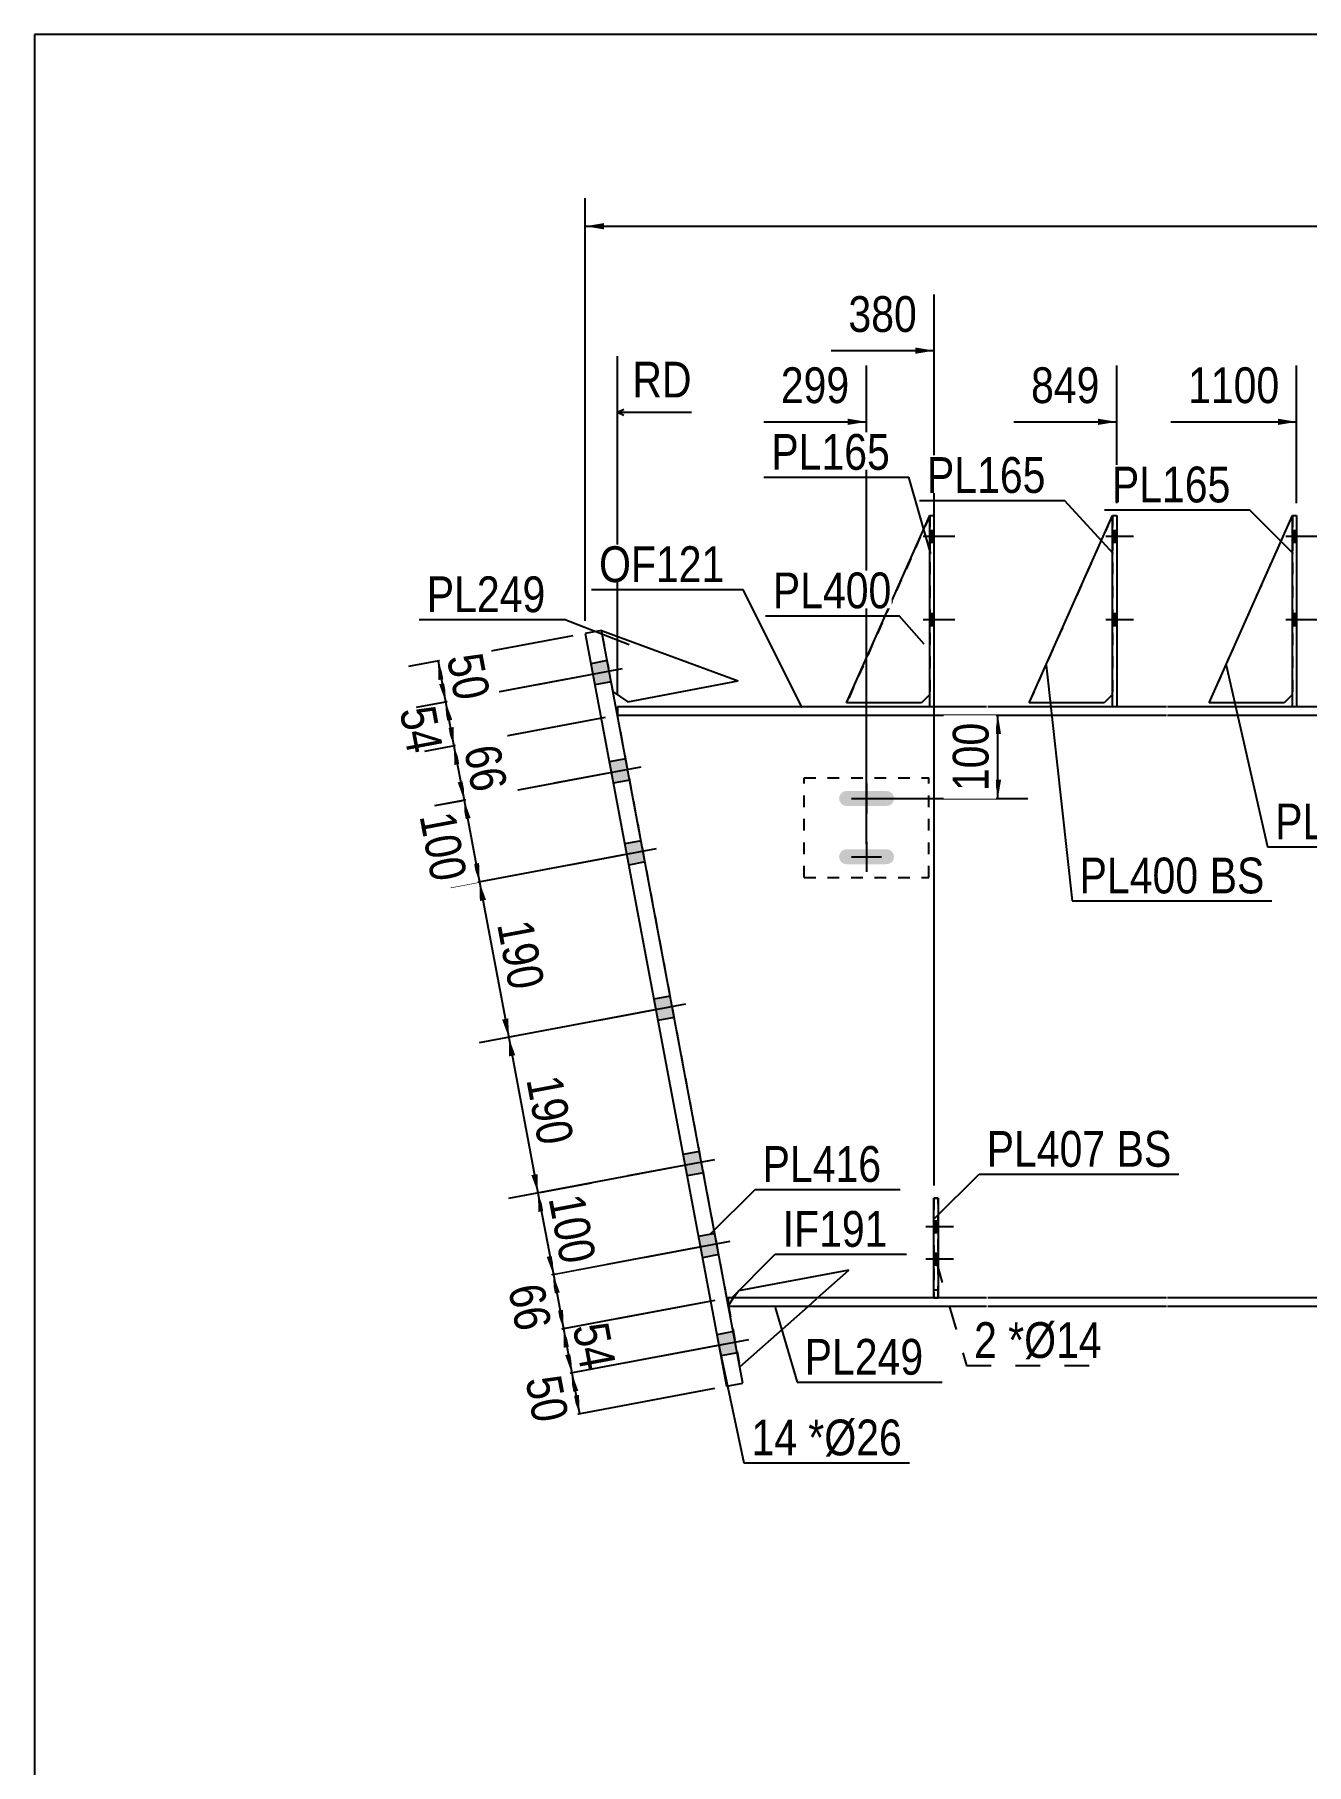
# Model space of a CAD drawing. Header units: millimetres. Extents: x -49 to 353, y -199 to 78.
# Drawn here: x -46.7 to 55.1, y -60.7 to 77.8 of the extents above; entities that cross this region are included whole.
import ezdxf

# ---------------------------------------------------------------- set-up
doc = ezdxf.new("R2010")
doc.units = ezdxf.units.MM
doc.linetypes.add('DXK_LINE_DOT1', pattern=[1.8814, 0.9407, -0.9407])
doc.linetypes.add('DXK_LINE_DOT2', pattern=[3.9198, 1.9599, -1.9599])
doc.styles.add('Arial Narrow', font='ARIALN.TTF', dxfattribs={"height": 0.2})

# ---------------------------------------------------------------- blocks, each defined once
blk = doc.blocks.new('Unknown-627019862-1200')
at = {"color": 5, "linetype": 'Continuous'}
for p, q in [((353.34, 77.84), (-46.66, 77.84)), ((-46.66, 77.84), (-46.66, -199.16))]:
    blk.add_line(p, q, dxfattribs=at)
blk = doc.blocks.new('Part-627019862-1224 - 1220')
at = {"color": 7, "linetype": 'DXK_LINE_DOT1'}
for p, q in [((32.96, 24.33), (39.63, 39.33)), ((39.63, 39.33), (39.63, 25)), ((39.63, 25), (38.96, 24.33)), ((38.96, 24.33), (32.96, 24.33))]:
    blk.add_line(p, q, dxfattribs=at)
blk = doc.blocks.new('Part-627019862-1228 - 1220')
at = {"color": 7, "linetype": 'DXK_LINE_DOT1'}
for p, q in [((25, 39.33), (18.34, 24.33)), ((25, 39.33), (25, 25)), ((25, 25), (24.99, 24.99)), ((24.33, 24.33), (18.34, 24.33))]:
    blk.add_line(p, q, dxfattribs=at)
at = {"color": 2, "linetype": 'Continuous'}
for p, q in [((24.99, 24.99), (24.34, 24.33)), ((24.34, 24.33), (24.33, 24.33))]:
    blk.add_line(p, q, dxfattribs=at)
blk = doc.blocks.new('Part-627019862-1286 - 1220')
at = {"color": 2, "linetype": 'Continuous'}
for p, q in [((18.52, -21.09), (9.67, -22.76)), ((16, -23.33), (18.52, -21.09)), ((9.28, -23.33), (9.67, -22.76)), ((8.89, -23.9), (8.87, -23.92)), ((9.8, -28.84), (15.25, -24))]:
    blk.add_line(p, q, dxfattribs=at)
at = {"color": 7, "linetype": 'DXK_LINE_DOT1'}
for p, q in [((8.87, -23.92), (9.28, -23.33)), ((15.25, -24), (16, -23.33)), ((8.87, -23.92), (9.8, -28.84))]:
    blk.add_line(p, q, dxfattribs=at)
blk = doc.blocks.new('Part-627019862-1231 - 1220')
at = {"color": 2, "linetype": 'Continuous'}
for p, q in [((47.36, 24.33), (54.03, 39.33)), ((54.03, 25), (53.36, 24.33)), ((53.36, 24.33), (47.36, 24.33))]:
    blk.add_line(p, q, dxfattribs=at)
at = {"color": 7, "linetype": 'DXK_LINE_DOT1'}
blk.add_line((54.03, 39.33), (54.03, 25), dxfattribs=at)
blk = doc.blocks.new('Part-627019862-1239 - 1220')
at = {"color": 7, "linetype": 'DXK_LINE_DOT1'}
for p, q in [((25.33, -15.33), (25.33, -23.33)), ((25.66, -15.33), (25.33, -15.33)), ((25.66, -23.33), (25.66, -15.33)), ((25.33, -22.67), (25.66, -22.67)), ((25.33, -23.33), (25.66, -23.33))]:
    blk.add_line(p, q, dxfattribs=at)
blk = doc.blocks.new('Part-627019862-1240 - 1220')
at = {"color": 2, "linetype": 'Continuous'}
for p, q in [((32.96, 24.33), (39.63, 39.33)), ((39.63, 25), (38.96, 24.33)), ((38.96, 24.33), (32.96, 24.33))]:
    blk.add_line(p, q, dxfattribs=at)
blk = doc.blocks.new('Part-627019862-1245 - 1220')
at = {"color": 2, "linetype": 'Continuous'}
for p, q in [((39.63, 24), (39.63, 39.33)), ((39.63, 39.33), (39.96, 39.33)), ((39.96, 39.33), (39.96, 24))]:
    blk.add_line(p, q, dxfattribs=at)
at = {"color": 7, "linetype": 'DXK_LINE_DOT1'}
blk.add_line((39.96, 24), (39.63, 24), dxfattribs=at)
blk = doc.blocks.new('Bolt-627019862-1310 - 1220')
at = {"linetype": 'Continuous'}
for points in [[(25.66, -18.08), (25.66, -17.15), (25.33, -17.15), (25.33, -18.08)], [(25.66, -20.67), (25.66, -19.73), (25.33, -19.73), (25.33, -20.67)]]:
    blk.add_hatch(color=3, dxfattribs=at).paths.add_polyline_path(points)
at = {"color": 3, "linetype": 'Continuous'}
for p, q in [((24.69, -17.61), (26.89, -17.61)), ((25.33, -17.15), (25.66, -17.15)), ((25.33, -18.08), (25.66, -18.08)), ((24.69, -20.2), (26.89, -20.2)), ((25.33, -19.73), (25.66, -19.73)), ((25.33, -20.67), (25.66, -20.67))]:
    blk.add_line(p, q, dxfattribs=at)
blk = doc.blocks.new('Part-627019862-1253 - 1220')
at = {"color": 2, "linetype": 'Continuous'}
for p, q in [((25.33, -23.33), (25.33, -15.33)), ((25.33, -15.33), (25.66, -15.33)), ((25.66, -15.33), (25.66, -23.33)), ((25.66, -23.33), (25.33, -23.33))]:
    blk.add_line(p, q, dxfattribs=at)
blk = doc.blocks.new('Part-627019862-1254 - 1220')
at = {"color": 2, "linetype": 'Continuous'}
for p, q in [((18.33, 24.33), (24.99, 39.33)), ((24.99, 25), (24.33, 24.33)), ((24.33, 24.33), (18.33, 24.33))]:
    blk.add_line(p, q, dxfattribs=at)
at = {"color": 7, "linetype": 'DXK_LINE_DOT1'}
blk.add_line((24.99, 39.33), (24.99, 25), dxfattribs=at)
blk = doc.blocks.new('Part-627019862-1255 - 1220')
at = {"color": 2, "linetype": 'Continuous'}
for p, q in [((0, 24), (0, 23.33)), ((29.53, 24), (0, 24)), ((43.93, 24), (29.63, 24)), ((58.35, 24), (44.03, 24)), ((72.98, 24), (58.45, 24)), ((76.41, 24), (73.08, 24)), ((76.41, 23.33), (76.41, 24)), ((0, 23.33), (29.53, 23.33)), ((29.63, 23.33), (43.93, 23.33)), ((44.03, 23.33), (58.35, 23.33)), ((58.45, 23.33), (72.98, 23.33)), ((73.08, 23.33), (76.41, 23.33))]:
    blk.add_line(p, q, dxfattribs=at)
blk = doc.blocks.new('Part-627019862-1256 - 1220')
at = {"color": 2, "linetype": 'Continuous'}
for p, q in [((8.89, -24), (8.89, -23.33)), ((25.33, -23.33), (8.89, -23.33)), ((29.53, -23.33), (25.66, -23.33)), ((43.93, -23.33), (29.63, -23.33)), ((58.35, -23.33), (44.03, -23.33)), ((68.78, -23.33), (58.45, -23.33)), ((72.98, -23.33), (69.11, -23.33)), ((76.41, -23.33), (73.08, -23.33)), ((76.41, -24), (76.41, -23.33)), ((29.53, -24), (8.89, -24)), ((43.93, -24), (29.63, -24)), ((58.35, -24), (44.03, -24)), ((72.98, -24), (58.45, -24)), ((76.41, -24), (73.08, -24))]:
    blk.add_line(p, q, dxfattribs=at)
blk = doc.blocks.new('Part-627019862-1272 - 1220')
at = {"color": 7, "linetype": 'DXK_LINE_DOT1'}
for p, q in [((14.93, 10.33), (14.93, 18.33)), ((14.93, 18.33), (24.93, 18.33)), ((24.93, 10.33), (24.93, 18.33)), ((14.93, 10.33), (24.93, 10.33))]:
    blk.add_line(p, q, dxfattribs=at)
blk = doc.blocks.new('Part-627019862-1273 - 1220')
at = {"color": 2, "linetype": 'Continuous'}
for p, q in [((24.99, 24), (24.99, 39.33)), ((24.99, 39.33), (25.33, 39.33)), ((25.33, 39.33), (25.33, 24))]:
    blk.add_line(p, q, dxfattribs=at)
at = {"color": 7, "linetype": 'DXK_LINE_DOT1'}
blk.add_line((25.33, 24), (24.99, 24), dxfattribs=at)
blk = doc.blocks.new('Part-627019862-1274 - 1220')
at = {"color": 2, "linetype": 'Continuous'}
for p, q in [((54.03, 24), (54.03, 39.33)), ((54.03, 39.33), (54.36, 39.33)), ((54.36, 39.33), (54.36, 24))]:
    blk.add_line(p, q, dxfattribs=at)
at = {"color": 7, "linetype": 'DXK_LINE_DOT1'}
blk.add_line((54.36, 24), (54.03, 24), dxfattribs=at)
blk = doc.blocks.new('Part-627019862-1285 - 1220')
at = {"color": 2, "linetype": 'Continuous'}
for p, q in [((-1.28, 30.13), (9.66, 26.08)), ((-0.35, 25.22), (0.81, 24.42)), ((0.81, 24.42), (9.66, 26.08))]:
    blk.add_line(p, q, dxfattribs=at)
at = {"color": 7, "linetype": 'DXK_LINE_DOT1'}
blk.add_line((-0.35, 25.22), (-1.28, 30.13), dxfattribs=at)
blk = doc.blocks.new('Part-627019862-1284 - 1220')
at = {"color": 2, "linetype": 'Continuous'}
for p, q in [((-1.28, 30.13), (-2.59, 29.89)), ((-2.59, 29.89), (8.73, -30.39)), ((10.04, -30.15), (-1.28, 30.13)), ((8.73, -30.39), (10.04, -30.15))]:
    blk.add_line(p, q, dxfattribs=at)
blk = doc.blocks.new('Part-627019862-1291 - 1220')
at = {"color": 7, "linetype": 'DXK_LINE_DOT1'}
for p, q in [((47.36, 24.33), (54.03, 39.33)), ((54.03, 25), (53.36, 24.33)), ((53.36, 24.33), (47.36, 24.33))]:
    blk.add_line(p, q, dxfattribs=at)
blk = doc.blocks.new('Part-627019862-1292 - 1220')
at = {"color": 7, "linetype": 'DXK_LINE_DOT1'}
for p, q in [((8.76, -23.33), (0, 23.33)), ((0, 23.33), (29.53, 23.33)), ((29.63, 23.33), (43.93, 23.33)), ((44.03, 23.33), (58.35, 23.33)), ((58.45, 23.33), (72.98, 23.33)), ((73.08, 23.33), (79.75, 23.33)), ((79.85, 23.33), (94.17, 23.33)), ((94.27, 23.33), (108.57, 23.33)), ((108.67, 23.33), (135.04, 23.33)), ((135.14, 23.33), (151.81, 23.33)), ((151.91, 23.33), (174.58, 23.33)), ((174.58, 23.33), (174.58, -23.33)), ((25.33, -23.33), (8.89, -23.33)), ((29.53, -23.33), (25.66, -23.33)), ((43.93, -23.33), (29.63, -23.33)), ((58.35, -23.33), (44.03, -23.33)), ((68.78, -23.33), (58.45, -23.33)), ((72.98, -23.33), (69.11, -23.33)), ((79.75, -23.33), (73.08, -23.33)), ((94.17, -23.33), (79.85, -23.33)), ((108.57, -23.33), (94.27, -23.33)), ((119, -23.33), (108.67, -23.33)), ((135.04, -23.33), (119.33, -23.33)), ((151.81, -23.33), (135.14, -23.33)), ((174.58, -23.33), (151.91, -23.33))]:
    blk.add_line(p, q, dxfattribs=at)
at = {"color": 2, "linetype": 'Continuous'}
blk.add_line((8.89, -23.33), (8.76, -23.33), dxfattribs=at)
blk = doc.blocks.new('Bolt-627019862-1293 - 1220')
at = {"linetype": 'Continuous'}
for points in [[(22.09, 16.44), (22.13, 16.67), (22.09, 16.9), (21.96, 17.09), (21.76, 17.22), (21.53, 17.27), (18.33, 17.27), (18.1, 17.22), (17.91, 17.09), (17.78, 16.9), (17.73, 16.67), (17.78, 16.44), (17.91, 16.24), (18.1, 16.11), (18.33, 16.07), (21.53, 16.07), (21.76, 16.11), (21.96, 16.24)], [(22.09, 11.77), (22.13, 12), (22.09, 12.23), (21.96, 12.43), (21.76, 12.56), (21.53, 12.6), (18.33, 12.6), (18.1, 12.56), (17.91, 12.43), (17.78, 12.23), (17.73, 12), (17.78, 11.77), (17.91, 11.58), (18.1, 11.45), (18.33, 11.4), (21.53, 11.4), (21.76, 11.45), (21.96, 11.58)]]:
    blk.add_hatch(color=3, dxfattribs=at).paths.add_polyline_path(points)
at = {"color": 3, "linetype": 'Continuous'}
for p, q in [((18.73, 16.67), (21.13, 16.67)), ((19.93, 17.87), (19.93, 15.47)), ((19.93, 13.2), (19.93, 10.8)), ((18.73, 12), (21.13, 12))]:
    blk.add_line(p, q, dxfattribs=at)
blk = doc.blocks.new('Bolt-627019862-1299 - 1220')
at = {"linetype": 'Continuous'}
for points in [[(25.33, 37.2), (25.33, 38.13), (24.99, 38.13), (24.99, 37.2)], [(25.33, 37.2), (25.33, 38.13), (24.99, 38.13), (24.99, 37.2)], [(25.33, 37.2), (25.33, 38.13), (24.99, 38.13), (24.99, 37.2)], [(25.33, 30.53), (25.33, 31.47), (24.99, 31.47), (24.99, 30.53)], [(25.33, 30.53), (25.33, 31.47), (24.99, 31.47), (24.99, 30.53)], [(25.33, 30.53), (25.33, 31.47), (24.99, 31.47), (24.99, 30.53)]]:
    blk.add_hatch(color=3, dxfattribs=at).paths.add_polyline_path(points)
at = {"color": 3, "linetype": 'Continuous'}
for p, q in [((24.46, 37.67), (26.99, 37.67)), ((24.46, 37.67), (26.99, 37.67)), ((24.46, 37.67), (26.99, 37.67)), ((24.99, 38.13), (25.33, 38.13)), ((24.99, 38.13), (25.33, 38.13)), ((24.99, 38.13), (25.33, 38.13)), ((24.99, 37.2), (25.33, 37.2)), ((24.99, 37.2), (25.33, 37.2)), ((24.99, 37.2), (25.33, 37.2)), ((24.46, 31), (26.99, 31)), ((24.46, 31), (26.99, 31)), ((24.46, 31), (26.99, 31)), ((24.99, 31.47), (25.33, 31.47)), ((24.99, 31.47), (25.33, 31.47)), ((24.99, 31.47), (25.33, 31.47)), ((24.99, 30.53), (25.33, 30.53)), ((24.99, 30.53), (25.33, 30.53)), ((24.99, 30.53), (25.33, 30.53))]:
    blk.add_line(p, q, dxfattribs=at)
blk = doc.blocks.new('Bolt-627019862-1300 - 1220')
at = {"linetype": 'Continuous'}
for points in [[(54.36, 37.2), (54.36, 38.13), (54.03, 38.13), (54.03, 37.2)], [(54.36, 37.2), (54.36, 38.13), (54.03, 38.13), (54.03, 37.2)], [(54.36, 37.2), (54.36, 38.13), (54.03, 38.13), (54.03, 37.2)], [(54.36, 30.53), (54.36, 31.47), (54.03, 31.47), (54.03, 30.53)], [(54.36, 30.53), (54.36, 31.47), (54.03, 31.47), (54.03, 30.53)], [(54.36, 30.53), (54.36, 31.47), (54.03, 31.47), (54.03, 30.53)]]:
    blk.add_hatch(color=3, dxfattribs=at).paths.add_polyline_path(points)
at = {"color": 3, "linetype": 'Continuous'}
for p, q in [((53.49, 37.67), (56.03, 37.67)), ((53.49, 37.67), (56.03, 37.67)), ((53.49, 37.67), (56.03, 37.67)), ((54.03, 38.13), (54.36, 38.13)), ((54.03, 38.13), (54.36, 38.13)), ((54.03, 38.13), (54.36, 38.13)), ((54.03, 37.2), (54.36, 37.2)), ((54.03, 37.2), (54.36, 37.2)), ((54.03, 37.2), (54.36, 37.2)), ((53.49, 31), (56.03, 31)), ((53.49, 31), (56.03, 31)), ((53.49, 31), (56.03, 31)), ((54.03, 31.47), (54.36, 31.47)), ((54.03, 31.47), (54.36, 31.47)), ((54.03, 31.47), (54.36, 31.47)), ((54.03, 30.53), (54.36, 30.53)), ((54.03, 30.53), (54.36, 30.53)), ((54.03, 30.53), (54.36, 30.53))]:
    blk.add_line(p, q, dxfattribs=at)
blk = doc.blocks.new('Bolt-627019862-1309 - 1220')
at = {"linetype": 'Continuous'}
for points in [[(-2.13, 27.46), (-1.81, 25.76), (-0.5, 26), (-0.82, 27.71)], [(-2.13, 27.46), (-1.81, 25.76), (-0.5, 26), (-0.82, 27.71)], [(-0.66, 19.6), (-0.34, 17.9), (0.98, 18.14), (0.66, 19.84)], [(-0.66, 19.6), (-0.34, 17.9), (0.98, 18.14), (0.66, 19.84)], [(0.58, 13.05), (0.9, 11.34), (2.21, 11.59), (1.89, 13.29)], [(0.58, 13.05), (0.9, 11.34), (2.21, 11.59), (1.89, 13.29)], [(2.91, 0.6), (3.23, -1.11), (4.54, -0.86), (4.22, 0.84)], [(2.91, 0.6), (3.23, -1.11), (4.54, -0.86), (4.22, 0.84)], [(5.25, -11.85), (5.57, -13.56), (6.88, -13.31), (6.56, -11.61)], [(5.25, -11.85), (5.57, -13.56), (6.88, -13.31), (6.56, -11.61)], [(6.48, -18.4), (6.8, -20.11), (8.11, -19.86), (7.79, -18.16)], [(6.48, -18.4), (6.8, -20.11), (8.11, -19.86), (7.79, -18.16)], [(7.96, -26.27), (8.28, -27.97), (9.59, -27.72), (9.27, -26.02)], [(7.96, -26.27), (8.28, -27.97), (9.59, -27.72), (9.27, -26.02)]]:
    blk.add_hatch(color=3, dxfattribs=at).paths.add_polyline_path(points)
at = {"color": 3, "linetype": 'Continuous'}
for p, q in [((-0.82, 27.71), (-2.13, 27.46)), ((-0.82, 27.71), (-2.13, 27.46)), ((0.38, 27.05), (-6.56, 25.75)), ((0.38, 27.05), (-6.56, 25.75)), ((-0.5, 26), (-1.81, 25.76)), ((-0.5, 26), (-1.81, 25.76)), ((0.66, 19.84), (-0.66, 19.6)), ((0.66, 19.84), (-0.66, 19.6)), ((1.86, 19.19), (-5.08, 17.89)), ((1.86, 19.19), (-5.08, 17.89)), ((0.98, 18.14), (-0.34, 17.9)), ((0.98, 18.14), (-0.34, 17.9)), ((3.09, 12.64), (-3.85, 11.33)), ((3.09, 12.64), (-3.85, 11.33)), ((1.89, 13.29), (0.58, 13.05)), ((1.89, 13.29), (0.58, 13.05)), ((2.21, 11.59), (0.9, 11.34)), ((2.21, 11.59), (0.9, 11.34)), ((5.43, 0.19), (-1.51, -1.12)), ((5.43, 0.19), (-1.51, -1.12)), ((4.22, 0.84), (2.91, 0.6)), ((4.22, 0.84), (2.91, 0.6)), ((4.54, -0.86), (3.23, -1.11)), ((4.54, -0.86), (3.23, -1.11)), ((7.76, -12.26), (0.82, -13.56)), ((7.76, -12.26), (0.82, -13.56)), ((6.56, -11.61), (5.25, -11.85)), ((6.56, -11.61), (5.25, -11.85)), ((6.88, -13.31), (5.57, -13.56)), ((6.88, -13.31), (5.57, -13.56)), ((8.99, -18.81), (2.06, -20.12)), ((8.99, -18.81), (2.06, -20.12)), ((7.79, -18.16), (6.48, -18.4)), ((7.79, -18.16), (6.48, -18.4)), ((8.11, -19.86), (6.8, -20.11)), ((8.11, -19.86), (6.8, -20.11)), ((9.27, -26.02), (7.96, -26.27)), ((9.27, -26.02), (7.96, -26.27)), ((10.47, -26.68), (3.53, -27.98)), ((10.47, -26.68), (3.53, -27.98)), ((9.59, -27.72), (8.28, -27.97)), ((9.59, -27.72), (8.28, -27.97))]:
    blk.add_line(p, q, dxfattribs=at)
blk = doc.blocks.new('Bolt-627019862-1315 - 1220')
at = {"linetype": 'Continuous'}
for points in [[(39.96, 37.2), (39.96, 38.13), (39.63, 38.13), (39.63, 37.2)], [(39.96, 37.2), (39.96, 38.13), (39.63, 38.13), (39.63, 37.2)], [(39.96, 37.2), (39.96, 38.13), (39.63, 38.13), (39.63, 37.2)], [(39.96, 30.53), (39.96, 31.47), (39.63, 31.47), (39.63, 30.53)], [(39.96, 30.53), (39.96, 31.47), (39.63, 31.47), (39.63, 30.53)], [(39.96, 30.53), (39.96, 31.47), (39.63, 31.47), (39.63, 30.53)]]:
    blk.add_hatch(color=3, dxfattribs=at).paths.add_polyline_path(points)
at = {"color": 3, "linetype": 'Continuous'}
for p, q in [((39.09, 37.67), (41.29, 37.67)), ((39.09, 37.67), (41.29, 37.67)), ((39.09, 37.67), (41.29, 37.67)), ((39.63, 38.13), (39.96, 38.13)), ((39.63, 38.13), (39.96, 38.13)), ((39.63, 38.13), (39.96, 38.13)), ((39.63, 37.2), (39.96, 37.2)), ((39.63, 37.2), (39.96, 37.2)), ((39.63, 37.2), (39.96, 37.2)), ((39.09, 31), (41.29, 31)), ((39.09, 31), (41.29, 31)), ((39.09, 31), (41.29, 31)), ((39.63, 31.47), (39.96, 31.47)), ((39.63, 31.47), (39.96, 31.47)), ((39.63, 31.47), (39.96, 31.47)), ((39.63, 30.53), (39.96, 30.53)), ((39.63, 30.53), (39.96, 30.53)), ((39.63, 30.53), (39.96, 30.53))]:
    blk.add_line(p, q, dxfattribs=at)
blk = doc.blocks.new('Bolt-627019862-1319 - 1220')
at = {"color": 3, "linetype": 'DXK_LINE_DOT2'}
for p, q in [((24.69, -17.61), (26.89, -17.61)), ((25.33, -17.15), (25.66, -17.15)), ((25.33, -18.08), (25.66, -18.08)), ((24.69, -20.2), (26.89, -20.2)), ((25.33, -19.73), (25.66, -19.73)), ((25.33, -20.67), (25.66, -20.67))]:
    blk.add_line(p, q, dxfattribs=at)
blk = doc.blocks.new('StraightDimension-627019862-1372 - 1220')
at = {"linetype": 'Continuous'}
blk.add_hatch(color=7, dxfattribs=at).paths.add_polyline_path([(-1.09, 62.24), (-2.59, 62.49), (-1.09, 62.74)])
at = {"color": 7, "linetype": 'Continuous'}
for p, q in [((-2.59, 30.89), (-2.59, 64.74)), ((-2.59, 62.49), (309.43, 62.49))]:
    blk.add_line(p, q, dxfattribs=at)
blk = doc.blocks.new('StraightDimension-627019862-5187 - 1220')
at = {"linetype": 'Continuous'}
blk.add_hatch(color=7, dxfattribs=at).paths.add_polyline_path([(18.43, 47.08), (19.93, 46.83), (18.43, 46.58)])
at = {"color": 7, "linetype": 'Continuous'}
for p, q in [((19.93, 13), (19.93, 51.33)), ((11.7, 46.83), (19.93, 46.83))]:
    blk.add_line(p, q, dxfattribs=at)
at = {"color": 0, "linetype": 'Continuous'}
blk.add_wipeout([(6.53, 48.18), (6.53, 52.38), (0.59, 52.38), (0.59, 48.18)], dxfattribs=at)
at = {"color": 7, "linetype": 'Continuous'}
for p, q in [((0, 25), (0, 52.08)), ((0.5, 47.83), (0, 47.58)), ((0.5, 47.33), (0, 47.58)), ((5.93, 47.58), (0, 47.58))]:
    blk.add_line(p, q, dxfattribs=at)
at = {"color": 3, "linetype": 'Continuous', "style": 'Arial Narrow'}
blk.add_text('RD', height=2.863, dxfattribs=at).set_placement((1.19, 48.78))
at = {"color": 0}
blk.add_wipeout([(19.16, 47.73), (19.16, 51.93), (12.47, 51.93), (12.47, 47.73)], dxfattribs=at)
at = {"color": 3, "style": 'Arial Narrow'}
blk.add_text('299', height=2.863, dxfattribs=at).set_placement((13.07, 48.33))
blk = doc.blocks.new('StraightDimension-627019862-1766 - 1220')
at = {"linetype": 'Continuous'}
for points in [[(-13.73, 22.88), (-13.76, 24.4), (-13.23, 22.97)], [(-13.13, 22.39), (-13.1, 20.87), (-13.62, 22.3)]]:
    blk.add_hatch(color=7, dxfattribs=at).paths.add_polyline_path(points)
at = {"color": 7, "linetype": 'Continuous'}
for p, q in [((-4.07, 26.22), (-15.97, 23.98)), ((-13.76, 24.4), (-13.1, 20.87)), ((-0.98, 23.15), (-15.31, 20.46))]:
    blk.add_line(p, q, dxfattribs=at)
at = {"color": 0}
blk.add_wipeout([(-17.25, 19.45), (-13.13, 20.22), (-14.02, 24.99), (-18.15, 24.22)], dxfattribs=at)
at = {"color": 3, "style": 'Arial Narrow'}
blk.add_text('54', height=2.863, rotation=-79.3661, dxfattribs=at).set_placement((-17.45, 23.74))
blk = doc.blocks.new('StraightDimension-627019862-1815 - 1220')
at = {"linetype": 'Continuous'}
for points in [[(-6.34, -16.44), (-6.37, -14.92), (-5.85, -16.34)], [(-5.18, -19.94), (-5.14, -21.46), (-5.67, -20.04)]]:
    blk.add_hatch(color=7, dxfattribs=at).paths.add_polyline_path(points)
at = {"color": 7, "linetype": 'Continuous'}
for p, q in [((5.74, -12.64), (-8.73, -15.36)), ((-6.37, -14.92), (-5.14, -21.46)), ((6.97, -19.19), (-7.5, -21.91))]:
    blk.add_line(p, q, dxfattribs=at)
at = {"color": 0}
blk.add_wipeout([(-5, -21.45), (-0.87, -20.67), (-2.1, -14.1), (-6.23, -14.88)], dxfattribs=at)
at = {"color": 3, "style": 'Arial Narrow'}
blk.add_text('100', height=2.863, rotation=-79.3661, dxfattribs=at).set_placement((-5.53, -15.36))
blk = doc.blocks.new('StraightDimension-627019862-1618 - 1220')
at = {"linetype": 'Continuous'}
for points in [[(30.2, 21.83), (30.45, 23.33), (30.7, 21.83)], [(30.7, 18.17), (30.45, 16.67), (30.2, 18.17)]]:
    blk.add_hatch(color=7, dxfattribs=at).paths.add_polyline_path(points)
at = {"color": 7, "linetype": 'Continuous'}
for p, q in [((20.93, 23.33), (32.85, 23.33)), ((30.45, 16.67), (30.45, 23.33)), ((20.93, 16.67), (32.85, 16.67))]:
    blk.add_line(p, q, dxfattribs=at)
at = {"color": 0}
blk.add_wipeout([(30.3, 23.34), (26.1, 23.34), (26.1, 16.66), (30.3, 16.66)], dxfattribs=at)
at = {"color": 3, "style": 'Arial Narrow'}
blk.add_text('100', height=2.863, rotation=90.0002, dxfattribs=at).set_placement((29.7, 17.26))
blk = doc.blocks.new('StraightDimension-627019862-1824 - 1220')
at = {"linetype": 'Continuous'}
for points in [[(-8.68, -3.98), (-8.71, -2.46), (-8.19, -3.89)], [(-6.41, -13.4), (-6.37, -14.92), (-6.9, -13.49)]]:
    blk.add_hatch(color=7, dxfattribs=at).paths.add_polyline_path(points)
at = {"color": 7, "linetype": 'Continuous'}
for p, q in [((3.4, -0.18), (-11.07, -2.9)), ((-8.71, -2.46), (-6.37, -14.92)), ((5.74, -12.64), (-8.73, -15.36))]:
    blk.add_line(p, q, dxfattribs=at)
at = {"color": 0}
blk.add_wipeout([(-6.78, -11.95), (-2.65, -11.17), (-3.89, -4.6), (-8.01, -5.38)], dxfattribs=at)
at = {"color": 3, "style": 'Arial Narrow'}
blk.add_text('190', height=2.863, rotation=-79.3661, dxfattribs=at).set_placement((-7.31, -5.85))
blk = doc.blocks.new('StraightDimension-627019862-1756 - 1220')
at = {"linetype": 'Continuous'}
for points in [[(-14.34, 26.15), (-14.37, 27.67), (-13.85, 26.24)], [(-13.79, 25.92), (-13.76, 24.4), (-14.28, 25.82)]]:
    blk.add_hatch(color=7, dxfattribs=at).paths.add_polyline_path(points)
at = {"color": 7, "linetype": 'Continuous'}
for p, q in [((-3.57, 29.7), (-16.73, 27.23)), ((-14.37, 27.67), (-13.76, 24.4)), ((-4.07, 26.22), (-16.12, 23.95))]:
    blk.add_line(p, q, dxfattribs=at)
at = {"color": 0}
blk.add_wipeout([(-13.47, 23.68), (-9.34, 24.45), (-10.24, 29.22), (-14.37, 28.45)], dxfattribs=at)
at = {"color": 3, "style": 'Arial Narrow'}
blk.add_text('50', height=2.863, rotation=-79.3661, dxfattribs=at).set_placement((-13.67, 27.97))
blk = doc.blocks.new('StraightDimension-627019862-1775 - 1220')
at = {"linetype": 'Continuous'}
for points in [[(-4.3, -27.31), (-4.33, -25.79), (-3.81, -27.22)], [(-3.7, -27.81), (-3.67, -29.33), (-4.19, -27.9)]]:
    blk.add_hatch(color=7, dxfattribs=at).paths.add_polyline_path(points)
at = {"color": 7, "linetype": 'Continuous'}
for p, q in [((7.78, -23.52), (-6.69, -26.24)), ((-4.33, -25.79), (-3.67, -29.33)), ((8.45, -27.06), (-6.03, -29.77))]:
    blk.add_line(p, q, dxfattribs=at)
at = {"color": 0}
blk.add_wipeout([(-3.4, -29.92), (0.72, -29.15), (-0.17, -24.37), (-4.3, -25.15)], dxfattribs=at)
at = {"color": 3, "style": 'Arial Narrow'}
blk.add_text('54', height=2.863, rotation=-79.3661, dxfattribs=at).set_placement((-3.6, -25.63))
blk = doc.blocks.new('StraightDimension-627019862-1799 - 1220')
at = {"linetype": 'Continuous'}
for points in [[(-5.11, -22.98), (-5.14, -21.46), (-4.62, -22.89)], [(-4.36, -24.27), (-4.33, -25.79), (-4.85, -24.36)]]:
    blk.add_hatch(color=7, dxfattribs=at).paths.add_polyline_path(points)
at = {"color": 7, "linetype": 'Continuous'}
for p, q in [((6.97, -19.19), (-7.36, -21.88)), ((-5.14, -21.46), (-4.33, -25.79)), ((7.78, -23.52), (-6.54, -26.21))]:
    blk.add_line(p, q, dxfattribs=at)
at = {"color": 0}
blk.add_wipeout([(-8.57, -26.82), (-4.44, -26.04), (-5.33, -21.27), (-9.46, -22.04)], dxfattribs=at)
at = {"color": 3, "style": 'Arial Narrow'}
blk.add_text('66', height=2.863, rotation=-79.3661, dxfattribs=at).set_placement((-8.76, -22.52))
blk = doc.blocks.new('StraightDimension-627019862-1841 - 1220')
at = {"linetype": 'Continuous'}
for points in [[(-11.02, 8.46), (-11.05, 9.98), (-10.53, 8.55)], [(-8.74, -0.94), (-8.71, -2.46), (-9.24, -1.03)]]:
    blk.add_hatch(color=7, dxfattribs=at).paths.add_polyline_path(points)
at = {"color": 7, "linetype": 'Continuous'}
for p, q in [((1.06, 12.26), (-13.41, 9.54)), ((-11.05, 9.98), (-8.71, -2.46)), ((3.4, -0.18), (-11.07, -2.9))]:
    blk.add_line(p, q, dxfattribs=at)
at = {"color": 0}
blk.add_wipeout([(-9.12, 0.5), (-4.99, 1.28), (-6.22, 7.85), (-10.35, 7.07)], dxfattribs=at)
at = {"color": 3, "style": 'Arial Narrow'}
blk.add_text('190', height=2.863, rotation=-79.3661, dxfattribs=at).set_placement((-9.65, 6.59))
blk = doc.blocks.new('StraightDimension-627019862-1858 - 1220')
at = {"linetype": 'Continuous'}
for points in [[(-12.25, 15.01), (-12.28, 16.53), (-11.76, 15.1)], [(-11.08, 11.5), (-11.05, 9.98), (-11.57, 11.41)]]:
    blk.add_hatch(color=7, dxfattribs=at).paths.add_polyline_path(points)
at = {"color": 7, "linetype": 'Continuous'}
for p, q in [((-0.17, 18.8), (-14.49, 16.11)), ((-12.28, 16.53), (-11.05, 9.98)), ((1.06, 12.26), (-13.26, 9.57))]:
    blk.add_line(p, q, dxfattribs=at)
at = {"color": 0}
blk.add_wipeout([(-15.32, 9.17), (-11.2, 9.94), (-12.43, 16.51), (-16.56, 15.74)], dxfattribs=at)
at = {"color": 3, "style": 'Arial Narrow'}
blk.add_text('100', height=2.863, rotation=-79.3661, dxfattribs=at).set_placement((-15.86, 15.26))
blk = doc.blocks.new('StraightDimension-627019862-1868 - 1220')
at = {"linetype": 'Continuous'}
for points in [[(-13.06, 19.35), (-13.1, 20.87), (-12.57, 19.45)], [(-12.31, 18.05), (-12.28, 16.53), (-12.8, 17.96)]]:
    blk.add_hatch(color=7, dxfattribs=at).paths.add_polyline_path(points)
at = {"color": 7, "linetype": 'Continuous'}
for p, q in [((-0.98, 23.15), (-15.45, 20.43)), ((-13.1, 20.87), (-12.28, 16.53)), ((-0.17, 18.8), (-14.64, 16.08))]:
    blk.add_line(p, q, dxfattribs=at)
at = {"color": 0}
blk.add_wipeout([(-12.09, 16.34), (-7.96, 17.12), (-8.86, 21.89), (-12.99, 21.11)], dxfattribs=at)
at = {"color": 3, "style": 'Arial Narrow'}
blk.add_text('66', height=2.863, rotation=-79.3661, dxfattribs=at).set_placement((-12.29, 20.64))
blk = doc.blocks.new('StraightDimension-627019862-1875 - 1220')
at = {"linetype": 'Continuous'}
for points in [[(-3.64, -30.85), (-3.67, -29.33), (-3.14, -30.76)], [(-3.08, -31.09), (-3.05, -32.61), (-3.57, -31.18)]]:
    blk.add_hatch(color=7, dxfattribs=at).paths.add_polyline_path(points)
at = {"color": 7, "linetype": 'Continuous'}
for p, q in [((8.45, -27.06), (-5.88, -29.75)), ((-3.67, -29.33), (-3.05, -32.61)), ((7.75, -30.58), (-5.26, -33.02))]:
    blk.add_line(p, q, dxfattribs=at)
at = {"color": 0}
blk.add_wipeout([(-7.19, -34.16), (-3.06, -33.38), (-3.95, -28.61), (-8.08, -29.39)], dxfattribs=at)
at = {"color": 3, "style": 'Arial Narrow'}
blk.add_text('50', height=2.863, rotation=-79.3661, dxfattribs=at).set_placement((-7.38, -29.86))
blk = doc.blocks.new('StraightDimension-627019862-5184 - 1220')
at = {"linetype": 'Continuous'}
blk.add_hatch(color=7, dxfattribs=at).paths.add_polyline_path([(52.86, 47.08), (54.36, 46.83), (52.86, 46.58)])
at = {"color": 7, "linetype": 'Continuous'}
for p, q in [((54.36, 40.33), (54.36, 51.33)), ((44.3, 46.83), (54.36, 46.83))]:
    blk.add_line(p, q, dxfattribs=at)
at = {"color": 0}
blk.add_wipeout([(53.58, 47.73), (53.58, 51.93), (45.07, 51.93), (45.07, 47.73)], dxfattribs=at)
at = {"color": 3, "style": 'Arial Narrow'}
blk.add_text('1100', height=2.863, dxfattribs=at).set_placement((45.67, 48.33))
blk = doc.blocks.new('StraightDimension-627019862-5185 - 1220')
at = {"linetype": 'Continuous'}
blk.add_hatch(color=7, dxfattribs=at).paths.add_polyline_path([(38.46, 47.08), (39.96, 46.83), (38.46, 46.58)])
at = {"color": 7, "linetype": 'Continuous'}
for p, q in [((39.96, 40.33), (39.96, 51.33)), ((31.72, 46.83), (39.96, 46.83))]:
    blk.add_line(p, q, dxfattribs=at)
at = {"color": 0}
blk.add_wipeout([(39.18, 47.73), (39.18, 51.93), (32.5, 51.93), (32.5, 47.73)], dxfattribs=at)
at = {"color": 3, "style": 'Arial Narrow'}
blk.add_text('849', height=2.863, dxfattribs=at).set_placement((33.1, 48.33))
blk = doc.blocks.new('StraightDimension-627019862-5186 - 1220')
at = {"linetype": 'Continuous'}
blk.add_hatch(color=7, dxfattribs=at).paths.add_polyline_path([(23.84, 52.78), (25.34, 52.53), (23.84, 52.28)])
at = {"color": 7, "linetype": 'Continuous'}
for p, q in [((25.34, -14.33), (25.34, 57.03)), ((17.1, 52.53), (25.34, 52.53))]:
    blk.add_line(p, q, dxfattribs=at)
at = {"color": 0}
blk.add_wipeout([(24.56, 53.43), (24.56, 57.63), (17.88, 57.63), (17.88, 53.43)], dxfattribs=at)
at = {"color": 3, "style": 'Arial Narrow'}
blk.add_text('380', height=2.863, dxfattribs=at).set_placement((18.48, 54.03))
blk = doc.blocks.new('Mark-627019862-6371 - 1220')
at = {"color": 0}
for points in [[(30.37, -28.13), (30.37, -25.13), (28.54, -25.13), (28.54, -28.13)], [(32.55, -28.13), (32.55, -25.13), (31.27, -25.13), (31.27, -28.13)]]:
    blk.add_wipeout(points, dxfattribs=at)
for points in [[(30.37, -28.13), (30.37, -25.13), (28.54, -25.13), (28.54, -28.13)], [(32.55, -28.13), (32.55, -25.13), (31.27, -25.13), (31.27, -28.13)]]:
    blk.add_wipeout(points, dxfattribs=at)
at = {"color": 7, "linetype": 'DXK_LINE_DOT2'}
blk.add_line((25.44, -20.2), (27.94, -28.73), dxfattribs=at)
at = {"color": 3, "style": 'Arial Narrow'}
blk.add_text('2', height=2.86, dxfattribs=at).set_placement((28.54, -28.13))
at = {"color": 0}
blk.add_wipeout([(38.76, -28.13), (38.76, -25.13), (32.55, -25.13), (32.55, -28.13)], dxfattribs=at)
blk.add_wipeout([(38.76, -28.13), (38.76, -25.13), (32.55, -25.13), (32.55, -28.13)], dxfattribs=at)
at = {"color": 7, "linetype": 'DXK_LINE_DOT2'}
blk.add_line((27.94, -28.73), (39.36, -28.73), dxfattribs=at)
at = {"color": 3, "style": 'Arial Narrow'}
for s, height, p in [('*', 2.86, (31.27, -28.13)), ('Ø14', 2.863, (32.55, -28.13))]:
    blk.add_text(s, height=height, dxfattribs=at).set_placement(p)
blk = doc.blocks.new('Mark-627019862-6362 - 1220')
at = {"color": 0}
for points in [[(14.37, -35.93), (14.37, -32.93), (10.72, -32.93), (10.72, -35.93)], [(16.55, -35.93), (16.55, -32.93), (15.27, -32.93), (15.27, -35.93)]]:
    blk.add_wipeout(points, dxfattribs=at)
for points in [[(14.37, -35.93), (14.37, -32.93), (10.72, -32.93), (10.72, -35.93)], [(16.55, -35.93), (16.55, -32.93), (15.27, -32.93), (15.27, -35.93)]]:
    blk.add_wipeout(points, dxfattribs=at)
at = {"color": 7, "linetype": 'Continuous'}
blk.add_line((8.12, -27.12), (10.12, -36.53), dxfattribs=at)
at = {"color": 3, "style": 'Arial Narrow'}
blk.add_text('14', height=2.863, dxfattribs=at).set_placement((10.72, -35.93))
at = {"color": 0}
blk.add_wipeout([(22.77, -35.93), (22.77, -32.93), (16.55, -32.93), (16.55, -35.93)], dxfattribs=at)
blk.add_wipeout([(22.77, -35.93), (22.77, -32.93), (16.55, -32.93), (16.55, -35.93)], dxfattribs=at)
at = {"color": 7, "linetype": 'Continuous'}
blk.add_line((10.12, -36.53), (23.37, -36.53), dxfattribs=at)
at = {"color": 3, "style": 'Arial Narrow'}
for s, height, p in [('*', 2.86, (15.27, -35.93)), ('Ø26', 2.863, (16.55, -35.93))]:
    blk.add_text(s, height=height, dxfattribs=at).set_placement(p)
blk = doc.blocks.new('Mark-627019862-5742 - 1220')
at = {"color": 7, "linetype": 'Continuous'}
blk.add_line((14.78, 23.92), (10.06, 33.4), dxfattribs=at)
at = {"color": 0}
blk.add_wipeout([(8.56, 34), (8.56, 37), (-1.48, 37), (-1.48, 34)], dxfattribs=at)
blk.add_wipeout([(8.56, 34), (8.56, 37), (-1.48, 37), (-1.48, 34)], dxfattribs=at)
at = {"color": 7, "linetype": 'Continuous'}
blk.add_line((-2.08, 33.4), (10.06, 33.4), dxfattribs=at)
at = {"color": 3, "style": 'Arial Narrow'}
blk.add_text('OF121', height=2.863, dxfattribs=at).set_placement((-1.48, 34))
blk = doc.blocks.new('MarkSet-627019862-5529 - 1220')
at = {"color": 0}
for points in [[(46.5, 9.07), (46.5, 12.07), (36.99, 12.07), (36.99, 9.07)], [(51.78, 9.07), (51.78, 12.07), (47.4, 12.07), (47.4, 9.07)]]:
    blk.add_wipeout(points, dxfattribs=at)
for points in [[(46.5, 9.07), (46.5, 12.07), (36.99, 12.07), (36.99, 9.07)], [(51.78, 9.07), (51.78, 12.07), (47.4, 12.07), (47.4, 9.07)]]:
    blk.add_wipeout(points, dxfattribs=at)
at = {"color": 7, "linetype": 'Continuous'}
for p, q in [((34.31, 27.35), (36.39, 8.47)), ((36.39, 8.47), (52.38, 8.47))]:
    blk.add_line(p, q, dxfattribs=at)
at = {"color": 3, "style": 'Arial Narrow'}
for s, p in [('PL400', (36.99, 9.07)), ('BS', (47.4, 9.07))]:
    blk.add_text(s, height=2.863, dxfattribs=at).set_placement(p)
blk = doc.blocks.new('MarkSet-627019862-5573 - 1220')
at = {"color": 0}
blk.add_wipeout([(21.93, 31.9), (21.93, 34.9), (12.43, 34.9), (12.43, 31.9)], dxfattribs=at)
blk.add_wipeout([(21.93, 31.9), (21.93, 34.9), (12.43, 34.9), (12.43, 31.9)], dxfattribs=at)
at = {"color": 7, "linetype": 'Continuous'}
for p in [(11.83, 31.3), (24.54, 29.03)]:
    blk.add_line(p, (22.53, 31.3), dxfattribs=at)
at = {"color": 3, "style": 'Arial Narrow'}
blk.add_text('PL400', height=2.863, dxfattribs=at).set_placement((12.43, 31.9))
blk = doc.blocks.new('MarkSet-627019862-5584 - 1220')
at = {"color": 0}
for points in [[(39.05, -12.82), (39.05, -9.82), (29.55, -9.82), (29.55, -12.82)], [(44.33, -12.82), (44.33, -9.82), (39.95, -9.82), (39.95, -12.82)]]:
    blk.add_wipeout(points, dxfattribs=at)
for points in [[(39.05, -12.82), (39.05, -9.82), (29.55, -9.82), (29.55, -12.82)], [(44.33, -12.82), (44.33, -9.82), (39.95, -9.82), (39.95, -12.82)]]:
    blk.add_wipeout(points, dxfattribs=at)
at = {"color": 7, "linetype": 'Continuous'}
for p, q in [((25.41, -16.95), (28.95, -13.42)), ((28.95, -13.42), (44.93, -13.42))]:
    blk.add_line(p, q, dxfattribs=at)
at = {"color": 3, "style": 'Arial Narrow'}
for s, p in [('PL407', (29.55, -12.82)), ('BS', (39.95, -12.82))]:
    blk.add_text(s, height=2.863, dxfattribs=at).set_placement(p)
blk = doc.blocks.new('MarkSet-627019862-5617 - 1220')
at = {"color": 0}
for points in [[(62.15, 13.4), (62.15, 16.4), (52.64, 16.4), (52.64, 13.4)], [(67.43, 13.4), (67.43, 16.4), (63.05, 16.4), (63.05, 13.4)]]:
    blk.add_wipeout(points, dxfattribs=at)
for points in [[(62.15, 13.4), (62.15, 16.4), (52.64, 16.4), (52.64, 13.4)], [(67.43, 13.4), (67.43, 16.4), (63.05, 16.4), (63.05, 13.4)]]:
    blk.add_wipeout(points, dxfattribs=at)
at = {"color": 7, "linetype": 'Continuous'}
for p, q in [((48.71, 27.35), (52.04, 12.8)), ((52.04, 12.8), (68.03, 12.8))]:
    blk.add_line(p, q, dxfattribs=at)
at = {"color": 3, "style": 'Arial Narrow'}
for s, p in [('PL400', (52.64, 13.4)), ('BS', (63.05, 13.4))]:
    blk.add_text(s, height=2.863, dxfattribs=at).set_placement(p)
blk = doc.blocks.new('Mark-627019862-5739 - 1220')
at = {"color": 7, "linetype": 'Continuous'}
blk.add_line((39.71, 36.25), (35.77, 40.54), dxfattribs=at)
at = {"color": 0}
blk.add_wipeout([(34.27, 41.14), (34.27, 44.14), (24.77, 44.14), (24.77, 41.14)], dxfattribs=at)
blk.add_wipeout([(34.27, 41.14), (34.27, 44.14), (24.77, 44.14), (24.77, 41.14)], dxfattribs=at)
at = {"color": 7, "linetype": 'Continuous'}
blk.add_line((24.17, 40.54), (35.77, 40.54), dxfattribs=at)
at = {"color": 3, "style": 'Arial Narrow'}
blk.add_text('PL165', height=2.863, dxfattribs=at).set_placement((24.77, 41.14))
blk = doc.blocks.new('Mark-627019862-5745 - 1220')
at = {"color": 0}
blk.add_wipeout([(21.63, -19.23), (21.63, -16.23), (13.22, -16.23), (13.22, -19.23)], dxfattribs=at)
blk.add_wipeout([(21.63, -19.23), (21.63, -16.23), (13.22, -16.23), (13.22, -19.23)], dxfattribs=at)
at = {"color": 7, "linetype": 'Continuous'}
for p, q in [((9.09, -23.37), (12.62, -19.83)), ((12.62, -19.83), (23.13, -19.83))]:
    blk.add_line(p, q, dxfattribs=at)
at = {"color": 3, "style": 'Arial Narrow'}
blk.add_text('IF191', height=2.863, dxfattribs=at).set_placement((13.22, -19.23))
blk = doc.blocks.new('Mark-627019862-5778 - 1220')
at = {"color": 7, "linetype": 'Continuous'}
blk.add_line((25.08, 36.25), (23.31, 42.39), dxfattribs=at)
at = {"color": 0}
blk.add_wipeout([(21.81, 42.99), (21.81, 45.99), (12.31, 45.99), (12.31, 42.99)], dxfattribs=at)
blk.add_wipeout([(21.81, 42.99), (21.81, 45.99), (12.31, 45.99), (12.31, 42.99)], dxfattribs=at)
at = {"color": 7, "linetype": 'Continuous'}
blk.add_line((11.71, 42.39), (23.31, 42.39), dxfattribs=at)
at = {"color": 3, "style": 'Arial Narrow'}
blk.add_text('PL165', height=2.863, dxfattribs=at).set_placement((12.31, 42.99))
blk = doc.blocks.new('Mark-627019862-5781 - 1220')
at = {"color": 7, "linetype": 'Continuous'}
blk.add_line((54.11, 36.25), (50.58, 39.78), dxfattribs=at)
at = {"color": 0}
blk.add_wipeout([(49.08, 40.38), (49.08, 43.38), (39.57, 43.38), (39.57, 40.38)], dxfattribs=at)
blk.add_wipeout([(49.08, 40.38), (49.08, 43.38), (39.57, 43.38), (39.57, 40.38)], dxfattribs=at)
at = {"color": 7, "linetype": 'Continuous'}
blk.add_line((38.97, 39.78), (50.58, 39.78), dxfattribs=at)
at = {"color": 3, "style": 'Arial Narrow'}
blk.add_text('PL165', height=2.863, dxfattribs=at).set_placement((39.57, 40.38))
blk = doc.blocks.new('Mark-627019862-5805 - 1220')
at = {"color": 0}
blk.add_wipeout([(21.12, -14.03), (21.12, -11.03), (11.61, -11.03), (11.61, -14.03)], dxfattribs=at)
blk.add_wipeout([(21.12, -14.03), (21.12, -11.03), (11.61, -11.03), (11.61, -14.03)], dxfattribs=at)
at = {"color": 7, "linetype": 'Continuous'}
for p, q in [((7.48, -18.17), (11.01, -14.63)), ((11.01, -14.63), (22.62, -14.63))]:
    blk.add_line(p, q, dxfattribs=at)
at = {"color": 3, "style": 'Arial Narrow'}
blk.add_text('PL416', height=2.863, dxfattribs=at).set_placement((11.61, -14.03))
blk = doc.blocks.new('Mark-627019862-5808 - 1220')
at = {"color": 7, "linetype": 'Continuous'}
blk.add_line((0.93, 28.97), (-4.27, 30.99), dxfattribs=at)
at = {"color": 0}
blk.add_wipeout([(-5.77, 31.59), (-5.77, 34.59), (-15.27, 34.59), (-15.27, 31.59)], dxfattribs=at)
blk.add_wipeout([(-5.77, 31.59), (-5.77, 34.59), (-15.27, 34.59), (-15.27, 31.59)], dxfattribs=at)
at = {"color": 7, "linetype": 'Continuous'}
blk.add_line((-15.87, 30.99), (-4.27, 30.99), dxfattribs=at)
at = {"color": 3, "style": 'Arial Narrow'}
blk.add_text('PL249', height=2.863, dxfattribs=at).set_placement((-15.27, 31.59))
blk = doc.blocks.new('Mark-627019862-5811 - 1220')
at = {"color": 0}
blk.add_wipeout([(24.49, -29.47), (24.49, -26.47), (14.98, -26.47), (14.98, -29.47)], dxfattribs=at)
blk.add_wipeout([(24.49, -29.47), (24.49, -26.47), (14.98, -26.47), (14.98, -29.47)], dxfattribs=at)
at = {"color": 7, "linetype": 'Continuous'}
for p, q in [((12.62, -24.1), (14.38, -30.07)), ((14.38, -30.07), (25.99, -30.07))]:
    blk.add_line(p, q, dxfattribs=at)
at = {"color": 3, "style": 'Arial Narrow'}
blk.add_text('PL249', height=2.863, dxfattribs=at).set_placement((14.98, -29.47))

msp = doc.modelspace()

# ---------------------------------------------------------------- block references
for name in ['Unknown-627019862-1200', 'Part-627019862-1254 - 1220', 'Part-627019862-1228 - 1220', 'Part-627019862-1273 - 1220', 'Part-627019862-1224 - 1220', 'Part-627019862-1240 - 1220', 'Part-627019862-1245 - 1220', 'Part-627019862-1231 - 1220', 'Part-627019862-1291 - 1220', 'Part-627019862-1274 - 1220', 'Bolt-627019862-1299 - 1220', 'Bolt-627019862-1315 - 1220', 'Bolt-627019862-1300 - 1220', 'Part-627019862-1284 - 1220', 'Part-627019862-1285 - 1220', 'Bolt-627019862-1309 - 1220', 'Part-627019862-1255 - 1220', 'Part-627019862-1292 - 1220', 'Part-627019862-1272 - 1220', 'Bolt-627019862-1293 - 1220', 'Part-627019862-1239 - 1220', 'Part-627019862-1253 - 1220', 'Bolt-627019862-1310 - 1220', 'Bolt-627019862-1319 - 1220', 'Part-627019862-1286 - 1220', 'Part-627019862-1256 - 1220']:
    msp.add_blockref(name, (0, 0))

# ---------------------------------------------------------------- next in the draw order: block references
for name in ['StraightDimension-627019862-1372 - 1220', 'StraightDimension-627019862-1775 - 1220']:
    msp.add_blockref(name, (0, 0))

# ---------------------------------------------------------------- next in the draw order: block references
for name in ['StraightDimension-627019862-5187 - 1220', 'StraightDimension-627019862-5185 - 1220', 'StraightDimension-627019862-5184 - 1220', 'MarkSet-627019862-5529 - 1220', 'StraightDimension-627019862-1766 - 1220', 'StraightDimension-627019862-1618 - 1220', 'StraightDimension-627019862-1815 - 1220', 'Mark-627019862-5745 - 1220', 'Mark-627019862-6371 - 1220']:
    msp.add_blockref(name, (0, 0))

# ---------------------------------------------------------------- next in the draw order: block references
for name in ['StraightDimension-627019862-5186 - 1220', 'Mark-627019862-5742 - 1220', 'StraightDimension-627019862-1756 - 1220', 'MarkSet-627019862-5617 - 1220', 'StraightDimension-627019862-1824 - 1220', 'StraightDimension-627019862-1799 - 1220']:
    msp.add_blockref(name, (0, 0))

# ---------------------------------------------------------------- next in the draw order: block references
for name in ['Mark-627019862-5739 - 1220', 'MarkSet-627019862-5573 - 1220', 'Mark-627019862-5808 - 1220', 'StraightDimension-627019862-1841 - 1220', 'Mark-627019862-5805 - 1220', 'MarkSet-627019862-5584 - 1220', 'StraightDimension-627019862-1875 - 1220']:
    msp.add_blockref(name, (0, 0))

# ---------------------------------------------------------------- next in the draw order: block references
for name in ['Mark-627019862-5778 - 1220', 'Mark-627019862-5781 - 1220', 'StraightDimension-627019862-1858 - 1220', 'Mark-627019862-6362 - 1220']:
    msp.add_blockref(name, (0, 0))

# ---------------------------------------------------------------- next in the draw order: block references
for name in ['StraightDimension-627019862-1868 - 1220', 'Mark-627019862-5811 - 1220']:
    msp.add_blockref(name, (0, 0))

doc.saveas('drawing.dxf')
